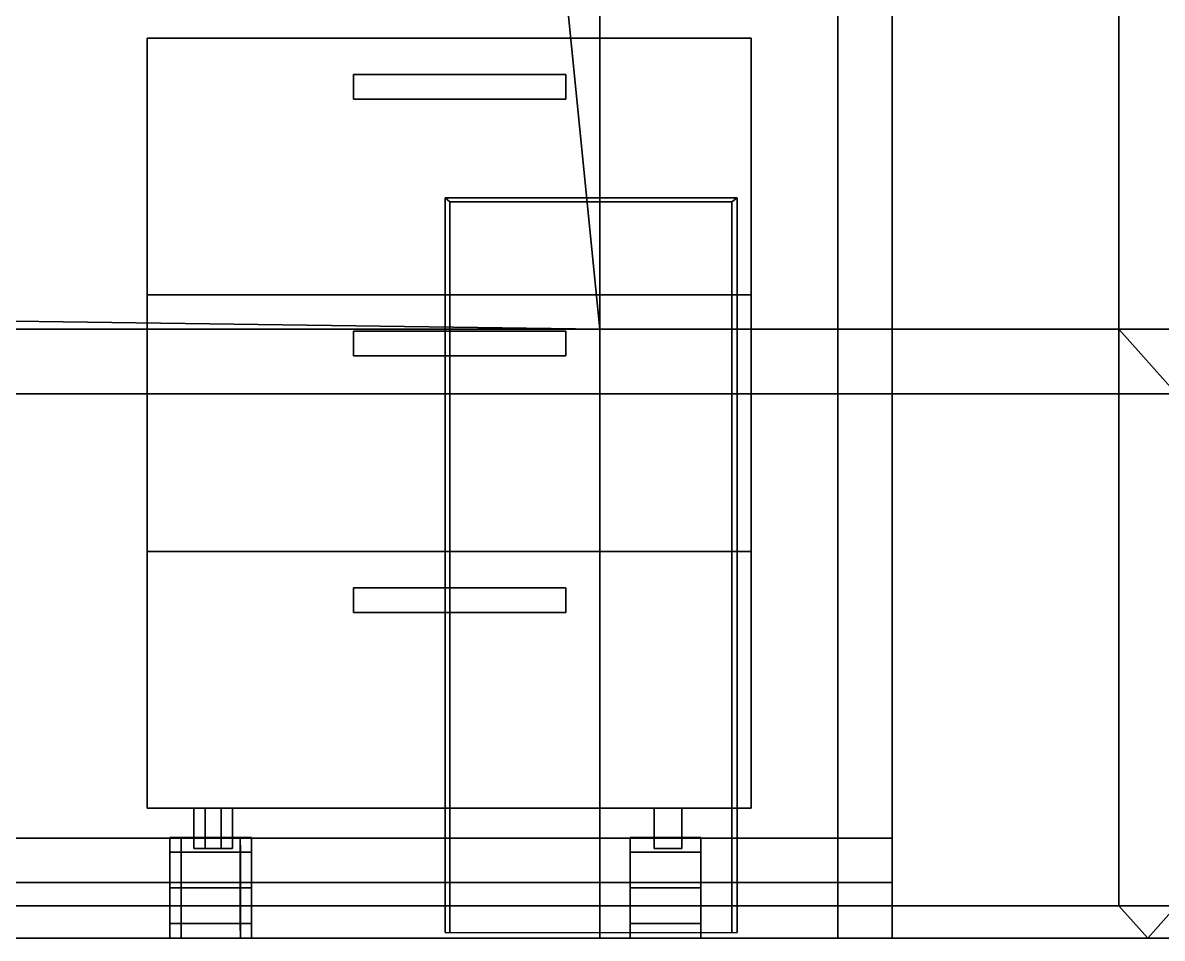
# Model space of a CAD drawing. Extents: x -252 to 252, y 0 to 101.
# Drawn here: x -68.41 to -31.41, y 0 to 29.73 of the extents above; entities that cross this region are included whole.
import ezdxf

# ---------------------------------------------------------------- set-up
doc = ezdxf.new("R2010")
doc.units = 0

msp = doc.modelspace()

# ---------------------------------------------------------------- linework, layer by layer
for points in [[(5.587004, 93.664322, 218.68718), (5.587248, -0.000022, 218.687424), (-88.283829, 0, 218.687424), (-88.283646, 93.664322, 218.68718)], [(-51.548004, 38.513531, 200.323654), (-68.407669, 38.513531, 200.323898), (-70.280899, 20.060452, 200.323654), (-49.674713, 19.780655, 200.323898)], [(-49.674713, 36.417885, 200.323898), (-51.548004, 38.513531, 200.323654), (-49.674713, 19.780655, 200.323898)], [(-49.674713, 19.780653, 209.4655), (-49.674713, 36.417877, 209.4655), (-49.674713, 36.417885, 200.323898), (-49.674713, 19.780655, 200.323898)], [(-32.815338, 36.417877, 209.4655), (-49.674713, 36.417877, 209.4655), (-49.674713, 19.780653, 209.4655), (-32.815338, 19.780653, 209.4655)], [(-32.815338, 36.417877, 209.4655), (-32.815338, 19.780653, 209.4655), (-32.815094, 19.780657, 200.323898), (-32.815094, 36.417885, 200.323898)], [(-12.209139, 19.780657, 200.323898), (-12.209139, 36.417885, 200.323898), (-32.815094, 36.417885, 200.323898), (-32.815094, 19.780657, 200.323898)], [(-40.175522, 33.95929, -40.143944), (-41.946701, 33.95929, -40.132896), (-41.94664, 0.000001, -40.132896), (-40.175491, 0, -40.132896)], [(-41.946701, 33.95929, -40.132896), (-41.946625, 32.518917, -38.692528), (-41.946564, 0.000001, -38.692528), (-41.94664, 0.000001, -40.132896)], [(-41.946625, 0.000001, 104.179932), (-41.946686, 33.95929, 104.179993), (-40.175491, 33.95929, 104.179993), (-40.175491, 0, 104.179993)], [(-41.946564, 0.000001, 102.739624), (-41.946625, 32.518917, 102.739624), (-41.946686, 33.95929, 104.179993), (-41.946625, 0.000001, 104.179932)], [(-40.175461, 0.000003, 0.286171), (-41.946579, 0.000003, 0.286171), (-41.946564, 33.95929, 0.286171), (-40.175522, 33.95929, 0.297218)], [(-41.946579, 0.000003, 0.286171), (-41.946579, 0.000001, -1.154198), (-41.946564, 32.518917, -1.154198), (-41.946564, 33.95929, 0.286171)], [(-41.946564, 33.95929, 63.760925), (-41.946564, 0.000003, 63.760864), (-40.17543, 0.000003, 63.760925), (-40.175491, 33.95929, 63.73877)], [(-41.946564, 32.518917, 65.201294), (-41.946564, 0.000001, 65.201233), (-41.946564, 0.000003, 63.760864), (-41.946564, 33.95929, 63.760925)], [(-40.175491, 0, -40.132896), (-40.175461, 0, -38.692528), (-40.17543, 32.518917, -38.692528), (-40.175522, 33.95929, -40.143944)], [(-40.175522, 33.95929, 0.297218), (-40.175461, 32.518917, -1.154198), (-40.175522, 0.000001, -1.154198), (-40.175461, 0.000003, 0.286171)], [(-40.17543, 32.518917, 102.739624), (-40.17543, 0, 102.739624), (-40.175491, 0, 104.179993), (-40.175491, 33.95929, 104.179993)], [(-40.175491, 0.000001, 65.201294), (-40.17543, 32.518917, 65.201294), (-40.175491, 33.95929, 63.73877), (-40.17543, 0.000003, 63.760925)], [(-41.946625, 32.518917, -38.692528), (-40.17543, 32.518917, -38.692528), (-40.175461, 0, -38.692528), (-41.946564, 0.000001, -38.692528)], [(-40.17543, 0, 102.739624), (-40.17543, 32.518917, 102.739624), (-41.946625, 32.518917, 102.739624), (-41.946564, 0.000001, 102.739624)], [(-41.946579, 0.000001, -1.154198), (-40.175522, 0.000001, -1.154198), (-40.175461, 32.518917, -1.154198), (-41.946564, 32.518917, -1.154198)], [(-40.17543, 32.518917, 65.201294), (-40.175491, 0.000001, 65.201294), (-41.946564, 0.000001, 65.201233), (-41.946564, 32.518917, 65.201294)], [(-64.365311, 29.233839, 73.264587), (-64.365311, 29.233839, 101.562866), (-64.365311, 20.89773, 101.562866), (-64.365311, 20.89773, 73.264587)], [(-44.753128, 29.233839, 73.264587), (-44.753128, 29.233839, 101.562866), (-64.365311, 29.233839, 101.562866), (-64.365311, 29.233839, 73.264587)], [(-44.753128, 29.233839, 73.264587), (-64.365311, 29.233839, 73.264587), (-64.365311, 20.89773, 73.264587), (-44.753128, 20.89773, 73.264587)], [(-64.365311, 29.233839, 101.562866), (-44.753128, 29.233839, 101.562866), (-44.753067, 20.89773, 101.562866), (-64.365311, 20.89773, 101.562866)], [(-44.753128, 20.89773, 73.264587), (-44.753067, 20.89773, 101.562866), (-44.753128, 29.233839, 101.562866), (-44.753128, 29.233839, 73.264587)], [(-57.663956, 28.049347, 101.562866), (-57.663956, 28.049347, 102.158203), (-57.663956, 27.255951, 102.158203), (-57.663956, 27.255951, 101.562866)], [(-50.772003, 28.049347, 101.562866), (-50.772003, 28.049347, 102.158203), (-57.663956, 28.049347, 102.158203), (-57.663956, 28.049347, 101.562866)], [(-57.663956, 28.049347, 102.158203), (-50.772003, 28.049347, 102.158203), (-50.772003, 27.255951, 102.158203), (-57.663956, 27.255951, 102.158203)], [(-50.772003, 27.255951, 101.562866), (-50.772003, 27.255951, 102.158203), (-50.772003, 28.049347, 102.158203), (-50.772003, 28.049347, 101.562866)], [(-57.663956, 27.255951, 101.562866), (-57.663956, 27.255951, 102.158203), (-50.772003, 27.255951, 102.158203), (-50.772003, 27.255951, 101.562866)], [(-54.688049, 24.045319, -21.076485), (-54.688095, 0.190192, -21.076485), (-54.688049, 0.190192, -35.57196), (-54.688049, 24.045319, -35.57196)], [(-54.688049, 24.045319, -35.57196), (-54.536499, 23.91987, -35.635239), (-45.390015, 23.91987, -35.635239), (-45.209518, 24.045319, -35.57196)], [(-54.688049, 0.190192, -35.57196), (-54.536499, 0.190192, -35.635239), (-54.536499, 23.91987, -35.635239), (-54.688049, 24.045319, -35.57196)], [(-45.209518, 24.045319, -21.076485), (-54.688049, 24.045319, -21.076485), (-54.688049, 24.045319, -35.57196), (-45.209518, 24.045319, -35.57196)], [(-45.390015, 23.91987, -35.635239), (-54.536499, 23.91987, -35.635239), (-54.536499, 0.190192, -35.635239), (-45.390015, 0.190192, -35.635239)], [(-45.209518, 24.045319, -35.57196), (-45.390015, 23.91987, -35.635239), (-45.390015, 0.190192, -35.635239), (-45.209518, 0.190192, -35.57196)], [(-45.209518, 0.190192, -21.076485), (-45.209518, 24.045319, -21.076485), (-45.209518, 24.045319, -35.57196), (-45.209518, 0.190192, -35.57196)], [(-64.365311, 20.89773, 73.264587), (-64.365311, 20.89773, 101.562866), (-64.365311, 12.561622, 101.562866), (-64.365311, 12.561622, 73.264587)], [(-44.753128, 20.89773, 73.264587), (-64.365311, 20.89773, 73.264587), (-64.365311, 12.561622, 73.264587), (-44.753128, 12.561623, 73.264587)], [(-64.365311, 20.89773, 101.562866), (-44.753067, 20.89773, 101.562866), (-44.753067, 12.561622, 101.562866), (-64.365311, 12.561622, 101.562866)], [(-44.753128, 12.561623, 73.264587), (-44.753067, 12.561622, 101.562866), (-44.753067, 20.89773, 101.562866), (-44.753128, 20.89773, 73.264587)], [(-49.674713, 19.780655, 200.323898), (-70.280899, 20.060452, 200.323654), (-70.28096, 19.780655, 200.305344)], [(-49.674713, 19.780655, 200.323898), (-70.28096, 19.780655, 200.305344), (-70.280899, 17.685011, 200.305344), (-49.674713, 17.685011, 200.323898)], [(-57.663956, 19.713238, 101.562866), (-57.663956, 19.713238, 102.158203), (-57.663956, 18.919842, 102.158203), (-57.663956, 18.919842, 101.562866)], [(-50.772003, 19.713238, 101.562866), (-50.772003, 19.713238, 102.158203), (-57.663956, 19.713238, 102.158203), (-57.663956, 19.713238, 101.562866)], [(-57.663956, 19.713238, 102.158203), (-50.772003, 19.713238, 102.158203), (-50.772003, 18.919842, 102.158203), (-57.663956, 18.919842, 102.158203)], [(-50.772003, 18.919842, 101.562866), (-50.772003, 18.919842, 102.158203), (-50.772003, 19.713238, 102.158203), (-50.772003, 19.713238, 101.562866)], [(-32.815094, 17.685011, 200.323898), (-32.815094, 19.780657, 200.323898), (-49.674713, 19.780655, 200.323898), (-49.674713, 17.685011, 200.323898)], [(-32.815338, 19.780653, 209.4655), (-49.674713, 19.780653, 209.4655), (-49.674713, 19.780655, 200.323898), (-32.815094, 19.780657, 200.323898)], [(-32.815094, 17.685011, 200.323898), (-30.941805, 17.685011, 200.323898), (-32.815094, 19.780657, 200.323898)], [(-30.941805, 17.685011, 200.323898), (-14.082186, 17.685011, 200.323898), (-12.209139, 19.780657, 200.323898), (-32.815094, 19.780657, 200.323898)], [(-57.663956, 18.919842, 101.562866), (-57.663956, 18.919842, 102.158203), (-50.772003, 18.919842, 102.158203), (-50.772003, 18.919842, 101.562866)], [(-70.280899, 1.047782, 200.305344), (-49.674713, 1.047782, 200.323898), (-49.674713, 17.685011, 200.323898), (-70.280899, 17.685011, 200.305344)], [(-49.674713, 1.047779, 209.4655), (-49.674713, 17.685005, 209.4655), (-49.674713, 17.685011, 200.323898), (-49.674713, 1.047782, 200.323898)], [(-49.674713, 17.685005, 209.4655), (-32.815338, 17.685005, 209.4655), (-32.815094, 17.685011, 200.323898), (-49.674713, 17.685011, 200.323898)], [(-32.815338, 17.685005, 209.4655), (-49.674713, 17.685005, 209.4655), (-49.674713, 1.047779, 209.4655), (-32.815338, 1.047779, 209.4655)], [(-32.815338, 17.685005, 209.4655), (-32.815338, 1.047779, 209.4655), (-32.815094, 1.047782, 200.323898), (-32.815094, 17.685011, 200.323898)], [(-32.815094, 1.047782, 200.323898), (-30.941805, 1.047784, 200.323898), (-30.941805, 17.685011, 200.323898), (-32.815094, 17.685011, 200.323898)], [(-44.753128, 12.561623, 73.264587), (-64.365311, 12.561622, 73.264587), (-64.365311, 4.225513, 73.264587), (-44.753128, 4.225513, 73.264587)], [(-64.365311, 12.561622, 73.264587), (-64.365311, 12.561622, 101.562866), (-64.365311, 4.225513, 101.562866), (-64.365311, 4.225513, 73.264587)], [(-64.365311, 12.561622, 101.562866), (-44.753067, 12.561622, 101.562866), (-44.753128, 4.225513, 101.562866), (-64.365311, 4.225513, 101.562866)], [(-44.753128, 4.225513, 73.264587), (-44.753128, 4.225513, 101.562866), (-44.753067, 12.561622, 101.562866), (-44.753128, 12.561623, 73.264587)], [(-57.664017, 11.37713, 101.562866), (-57.664017, 11.37713, 102.158203), (-57.664017, 10.583734, 102.158203), (-57.664017, 10.583734, 101.562866)], [(-50.772049, 11.37713, 101.562866), (-50.772049, 11.37713, 102.158203), (-57.664017, 11.37713, 102.158203), (-57.664017, 11.37713, 101.562866)], [(-57.664017, 11.37713, 102.158203), (-50.772049, 11.37713, 102.158203), (-50.772049, 10.583734, 102.158203), (-57.664017, 10.583734, 102.158203)], [(-50.772049, 10.583734, 101.562866), (-50.772049, 10.583734, 102.158203), (-50.772049, 11.37713, 102.158203), (-50.772049, 11.37713, 101.562866)], [(-57.664017, 10.583734, 101.562866), (-57.664017, 10.583734, 102.158203), (-50.772049, 10.583734, 102.158203), (-50.772049, 10.583734, 101.562866)], [(-64.365311, 4.225513, 73.264587), (-64.365311, 4.225513, 101.562866), (-44.753128, 4.225513, 101.562866), (-44.753128, 4.225513, 73.264587)], [(-62.858109, 4.225513, 76.674683), (-61.966812, 4.225513, 76.674683), (-61.966812, 2.910332, 76.674683), (-62.858109, 2.910332, 76.674683)], [(-62.858109, 2.910332, 75.783447), (-61.966812, 2.910332, 75.783447), (-61.966812, 4.225513, 75.783447), (-62.858109, 4.225513, 75.783447)], [(-62.858109, 4.225513, 75.783447), (-62.858109, 4.225513, 76.674683), (-62.858109, 2.910332, 76.674683), (-62.858109, 2.910332, 75.783447)], [(-62.490555, 4.225513, 98.86792), (-61.599258, 4.225513, 98.86792), (-61.599258, 2.910332, 98.86792), (-62.490555, 2.910332, 98.86792)], [(-62.490555, 2.910332, 97.976685), (-61.599258, 2.910332, 97.976685), (-61.599258, 4.225513, 97.976685), (-62.490555, 4.225513, 97.976685)], [(-62.490555, 4.225513, 97.976685), (-62.490555, 4.225513, 98.86792), (-62.490555, 2.910332, 98.86792), (-62.490555, 2.910332, 97.976685)], [(-61.966812, 4.225513, 76.674683), (-61.966812, 4.225513, 75.783447), (-61.966812, 2.910332, 75.783447), (-61.966812, 2.910332, 76.674683)], [(-61.599258, 4.225513, 98.86792), (-61.599258, 4.225513, 97.976685), (-61.599258, 2.910332, 97.976685), (-61.599258, 2.910332, 98.86792)], [(-47.904877, 4.225513, 98.86792), (-47.013565, 4.225513, 98.86792), (-47.013565, 2.910332, 98.86792), (-47.904877, 2.910332, 98.86792)], [(-47.904877, 2.910332, 97.976685), (-47.013565, 2.910332, 97.976685), (-47.013565, 4.225513, 97.976685), (-47.904877, 4.225513, 97.976685)], [(-47.904877, 4.225513, 97.976685), (-47.904877, 4.225513, 98.86792), (-47.904877, 2.910332, 98.86792), (-47.904877, 2.910332, 97.976685)], [(-47.904877, 4.225513, 76.674683), (-47.013565, 4.225513, 76.674683), (-47.013565, 2.910332, 76.674683), (-47.904877, 2.910332, 76.674683)], [(-47.904877, 2.910332, 75.783447), (-47.013565, 2.910332, 75.783447), (-47.013565, 4.225513, 75.783447), (-47.904877, 4.225513, 75.783447)], [(-47.904877, 4.225513, 75.783447), (-47.904877, 4.225513, 76.674683), (-47.904877, 2.910332, 76.674683), (-47.904877, 2.910332, 75.783447)], [(-47.013565, 4.225513, 98.86792), (-47.013565, 4.225513, 97.976685), (-47.013565, 2.910332, 97.976685), (-47.013565, 2.910332, 98.86792)], [(-47.013565, 4.225513, 76.674683), (-47.013565, 4.225513, 75.783447), (-47.013565, 2.910332, 75.783447), (-47.013565, 2.910332, 76.674683)], [(-41.946686, 3.248811, 70.187317), (-150.308762, 3.248811, 70.187317), (-150.308762, 1.80844, 70.187317), (-41.946686, 1.80844, 70.187317)], [(-150.308762, 3.248811, 71.958435), (-41.946686, 3.248811, 71.958435), (-41.946686, 1.80844, 71.958435), (-150.308762, 1.80844, 71.958435)], [(-41.946686, 3.248811, 71.958435), (-150.308762, 3.248811, 71.958435), (-150.308762, 3.248811, 70.187317), (-41.946686, 3.248811, 70.187317)], [(-150.30864, 3.248811, -6.162376), (-41.946564, 3.248811, -6.162376), (-41.946564, 1.80844, -6.162376), (-150.30864, 1.80844, -6.162376)], [(-41.946564, 3.248811, -7.933495), (-150.30864, 3.248811, -7.933495), (-150.30864, 1.80844, -7.933495), (-41.946564, 1.80844, -7.933495)], [(-150.30864, 3.248811, -7.933495), (-41.946564, 3.248811, -7.933495), (-41.946564, 3.248811, -6.162376), (-150.30864, 3.248811, -6.162376)], [(-61.343887, 2.791481, 75.072815), (-61.343887, 3.27042, 76.229065), (-63.637283, 3.270421, 76.229065), (-63.637283, 2.791481, 75.072815)], [(-61.343887, 3.27042, 76.229065), (-61.343826, 2.791478, 77.385315), (-63.637283, 2.791478, 77.385315), (-63.637283, 3.270421, 76.229065)], [(-63.637283, 0.000001, 76.229065), (-63.637283, 2.791481, 75.072815), (-63.637283, 3.270421, 76.229065)], [(-63.637283, 0.000001, 76.229065), (-63.637283, 3.270421, 76.229065), (-63.637283, 2.791478, 77.385315)], [(-60.976334, 2.791481, 97.266052), (-60.976334, 3.27042, 98.422302), (-63.26973, 3.270421, 98.422302), (-63.26973, 2.791481, 97.266052)], [(-60.976334, 3.27042, 98.422302), (-60.976273, 2.791478, 99.578552), (-63.26973, 2.791478, 99.578552), (-63.26973, 3.270421, 98.422302)], [(-63.26973, 0.000001, 98.422302), (-63.26973, 2.791481, 97.266052), (-63.26973, 3.270421, 98.422302)], [(-63.26973, 0.000001, 98.422302), (-63.26973, 3.270421, 98.422302), (-63.26973, 2.791478, 99.578552)], [(-61.343826, 0.000001, 76.229065), (-61.343887, 3.27042, 76.229065), (-61.343887, 2.791481, 75.072815)], [(-61.343826, 0.000001, 76.229065), (-61.343826, 2.791478, 77.385315), (-61.343887, 3.27042, 76.229065)], [(-60.976273, 0.000001, 98.422302), (-60.976334, 3.27042, 98.422302), (-60.976334, 2.791481, 97.266052)], [(-60.976273, 0.000001, 98.422302), (-60.976273, 2.791478, 99.578552), (-60.976334, 3.27042, 98.422302)], [(-46.39064, 2.791481, 97.266052), (-46.39064, 3.27042, 98.422302), (-48.684036, 3.270421, 98.422302), (-48.684036, 2.791481, 97.266052)], [(-46.39064, 3.27042, 98.422302), (-46.390579, 2.791478, 99.578552), (-48.684036, 2.791478, 99.578552), (-48.684036, 3.270421, 98.422302)], [(-48.684036, 0.000001, 98.422302), (-48.684036, 2.791481, 97.266052), (-48.684036, 3.270421, 98.422302)], [(-48.684036, 0.000001, 98.422302), (-48.684036, 3.270421, 98.422302), (-48.684036, 2.791478, 99.578552)], [(-46.39064, 2.791481, 75.072815), (-46.39064, 3.27042, 76.229065), (-48.684036, 3.270421, 76.229065), (-48.684036, 2.791481, 75.072815)], [(-46.39064, 3.27042, 76.229065), (-46.390579, 2.791478, 77.385315), (-48.684036, 2.791478, 77.385315), (-48.684036, 3.270421, 76.229065)], [(-48.684036, 0.000001, 76.229065), (-48.684036, 2.791481, 75.072815), (-48.684036, 3.270421, 76.229065)], [(-48.684036, 0.000001, 76.229065), (-48.684036, 3.270421, 76.229065), (-48.684036, 2.791478, 77.385315)], [(-46.390579, 0.000001, 98.422302), (-46.39064, 3.27042, 98.422302), (-46.39064, 2.791481, 97.266052)], [(-46.390579, 0.000001, 98.422302), (-46.390579, 2.791478, 99.578552), (-46.39064, 3.27042, 98.422302)], [(-46.390579, 0.000001, 76.229065), (-46.39064, 3.27042, 76.229065), (-46.39064, 2.791481, 75.072815)], [(-46.390579, 0.000001, 76.229065), (-46.390579, 2.791478, 77.385315), (-46.39064, 3.27042, 76.229065)], [(-41.94664, 1.80844, -38.692528), (-41.94664, 3.248811, -38.692528), (-41.946701, 3.248811, -1.154198), (-41.94664, 1.80844, -1.154198)], [(-41.94664, 3.248811, -38.692528), (-40.175522, 3.248811, -38.692528), (-40.175522, 3.248811, -1.154198), (-41.946701, 3.248811, -1.154198)], [(-41.946686, 3.248811, 65.201294), (-41.946625, 3.248811, 102.739624), (-41.946625, 1.80844, 102.739624), (-41.946625, 1.80844, 65.201294)], [(-40.175491, 3.248811, 65.201294), (-40.175491, 3.248811, 102.739624), (-41.946625, 3.248811, 102.739624), (-41.946686, 3.248811, 65.201294)], [(-40.175522, 1.80844, -1.154198), (-40.175522, 3.248811, -1.154198), (-40.175522, 3.248811, -38.692528), (-40.175522, 1.80844, -38.692528)], [(-40.175491, 3.248811, 102.739624), (-40.175491, 3.248811, 65.201294), (-40.175491, 1.80844, 65.201294), (-40.175491, 1.80844, 102.739624)], [(-61.343887, 1.635213, 74.593872), (-61.343887, 2.791481, 75.072815), (-63.637283, 2.791481, 75.072815), (-63.637283, 1.635213, 74.593872)], [(-63.637283, 0.000001, 76.229065), (-63.637283, 1.635213, 74.593872), (-63.637283, 2.791481, 75.072815)], [(-61.343826, 2.791478, 77.385315), (-61.343826, 1.63521, 77.864258), (-63.637283, 1.63521, 77.864258), (-63.637283, 2.791478, 77.385315)], [(-63.637283, 0.000001, 76.229065), (-63.637283, 2.791478, 77.385315), (-63.637283, 1.63521, 77.864258)], [(-60.976334, 1.635213, 96.787109), (-60.976334, 2.791481, 97.266052), (-63.26973, 2.791481, 97.266052), (-63.26973, 1.635213, 96.787109)], [(-63.26973, 0.000001, 98.422302), (-63.26973, 1.635213, 96.787109), (-63.26973, 2.791481, 97.266052)], [(-60.976273, 2.791478, 99.578552), (-60.976273, 1.63521, 100.057495), (-63.26973, 1.63521, 100.057495), (-63.26973, 2.791478, 99.578552)], [(-63.26973, 0.000001, 98.422302), (-63.26973, 2.791478, 99.578552), (-63.26973, 1.63521, 100.057495)], [(-61.343826, 0.000001, 76.229065), (-61.343887, 2.791481, 75.072815), (-61.343887, 1.635213, 74.593872)], [(-61.343826, 0.000001, 76.229065), (-61.343826, 1.63521, 77.864258), (-61.343826, 2.791478, 77.385315)], [(-60.976273, 0.000001, 98.422302), (-60.976334, 2.791481, 97.266052), (-60.976334, 1.635213, 96.787109)], [(-60.976273, 0.000001, 98.422302), (-60.976273, 1.63521, 100.057495), (-60.976273, 2.791478, 99.578552)], [(-46.39064, 1.635213, 96.787109), (-46.39064, 2.791481, 97.266052), (-48.684036, 2.791481, 97.266052), (-48.684036, 1.635213, 96.787109)], [(-48.684036, 0.000001, 98.422302), (-48.684036, 1.635213, 96.787109), (-48.684036, 2.791481, 97.266052)], [(-46.39064, 1.635213, 74.593872), (-46.39064, 2.791481, 75.072815), (-48.684036, 2.791481, 75.072815), (-48.684036, 1.635213, 74.593872)], [(-48.684036, 0.000001, 76.229065), (-48.684036, 1.635213, 74.593872), (-48.684036, 2.791481, 75.072815)], [(-46.390579, 2.791478, 99.578552), (-46.390579, 1.63521, 100.057495), (-48.684036, 1.63521, 100.057495), (-48.684036, 2.791478, 99.578552)], [(-48.684036, 0.000001, 98.422302), (-48.684036, 2.791478, 99.578552), (-48.684036, 1.63521, 100.057495)], [(-46.390579, 2.791478, 77.385315), (-46.390579, 1.63521, 77.864258), (-48.684036, 1.63521, 77.864258), (-48.684036, 2.791478, 77.385315)], [(-48.684036, 0.000001, 76.229065), (-48.684036, 2.791478, 77.385315), (-48.684036, 1.63521, 77.864258)], [(-46.390579, 0.000001, 98.422302), (-46.39064, 2.791481, 97.266052), (-46.39064, 1.635213, 96.787109)], [(-46.390579, 0.000001, 76.229065), (-46.39064, 2.791481, 75.072815), (-46.39064, 1.635213, 74.593872)], [(-46.390579, 0.000001, 98.422302), (-46.390579, 1.63521, 100.057495), (-46.390579, 2.791478, 99.578552)], [(-46.390579, 0.000001, 76.229065), (-46.390579, 1.63521, 77.864258), (-46.390579, 2.791478, 77.385315)], [(-41.946686, 1.80844, 70.187317), (-150.308762, 1.80844, 70.187317), (-150.308762, 1.80844, 71.958435), (-41.946686, 1.80844, 71.958435)], [(-150.30864, 1.80844, -6.162376), (-41.946564, 1.80844, -6.162376), (-41.946564, 1.80844, -7.933495), (-150.30864, 1.80844, -7.933495)], [(-61.343887, 0.478944, 75.072876), (-61.343887, 1.635213, 74.593872), (-63.637283, 1.635213, 74.593872), (-63.637283, 0.478944, 75.072815)], [(-63.637283, 0.000001, 76.229065), (-63.637283, 0.478944, 75.072815), (-63.637283, 1.635213, 74.593872)], [(-61.343826, 1.63521, 77.864258), (-61.343826, 0.478943, 77.385315), (-63.637222, 0.478943, 77.385315), (-63.637283, 1.63521, 77.864258)], [(-63.637283, 0.000001, 76.229065), (-63.637283, 1.63521, 77.864258), (-63.637222, 0.478943, 77.385315)], [(-60.976334, 0.478944, 97.266113), (-60.976334, 1.635213, 96.787109), (-63.26973, 1.635213, 96.787109), (-63.26973, 0.478944, 97.266052)], [(-63.26973, 0.000001, 98.422302), (-63.26973, 0.478944, 97.266052), (-63.26973, 1.635213, 96.787109)], [(-60.976273, 1.63521, 100.057495), (-60.976273, 0.478943, 99.578552), (-63.269669, 0.478943, 99.578552), (-63.26973, 1.63521, 100.057495)], [(-63.26973, 0.000001, 98.422302), (-63.26973, 1.63521, 100.057495), (-63.269669, 0.478943, 99.578552)], [(-61.343826, 0.000001, 76.229065), (-61.343887, 1.635213, 74.593872), (-61.343887, 0.478944, 75.072876)], [(-61.343826, 0.000001, 76.229065), (-61.343826, 0.478943, 77.385315), (-61.343826, 1.63521, 77.864258)], [(-60.976273, 0.000001, 98.422302), (-60.976334, 1.635213, 96.787109), (-60.976334, 0.478944, 97.266113)], [(-60.976273, 0.000001, 98.422302), (-60.976273, 0.478943, 99.578552), (-60.976273, 1.63521, 100.057495)], [(-46.39064, 0.478944, 97.266113), (-46.39064, 1.635213, 96.787109), (-48.684036, 1.635213, 96.787109), (-48.684036, 0.478944, 97.266052)], [(-48.684036, 0.000001, 98.422302), (-48.684036, 0.478944, 97.266052), (-48.684036, 1.635213, 96.787109)], [(-46.39064, 0.478944, 75.072876), (-46.39064, 1.635213, 74.593872), (-48.684036, 1.635213, 74.593872), (-48.684036, 0.478944, 75.072815)], [(-48.684036, 0.000001, 76.229065), (-48.684036, 0.478944, 75.072815), (-48.684036, 1.635213, 74.593872)], [(-46.390579, 1.63521, 100.057495), (-46.390579, 0.478943, 99.578552), (-48.683975, 0.478943, 99.578552), (-48.684036, 1.63521, 100.057495)], [(-48.684036, 0.000001, 98.422302), (-48.684036, 1.63521, 100.057495), (-48.683975, 0.478943, 99.578552)], [(-46.390579, 1.63521, 77.864258), (-46.390579, 0.478943, 77.385315), (-48.683975, 0.478943, 77.385315), (-48.684036, 1.63521, 77.864258)], [(-48.684036, 0.000001, 76.229065), (-48.684036, 1.63521, 77.864258), (-48.683975, 0.478943, 77.385315)], [(-46.390579, 0.000001, 98.422302), (-46.39064, 1.635213, 96.787109), (-46.39064, 0.478944, 97.266113)], [(-46.390579, 0.000001, 76.229065), (-46.39064, 1.635213, 74.593872), (-46.39064, 0.478944, 75.072876)], [(-46.390579, 0.000001, 98.422302), (-46.390579, 0.478943, 99.578552), (-46.390579, 1.63521, 100.057495)], [(-46.390579, 0.000001, 76.229065), (-46.390579, 0.478943, 77.385315), (-46.390579, 1.63521, 77.864258)], [(-40.175522, 1.80844, -38.692528), (-41.94664, 1.80844, -38.692528), (-41.94664, 1.80844, -1.154198), (-40.175522, 1.80844, -1.154198)], [(-41.946625, 1.80844, 65.201294), (-41.946625, 1.80844, 102.739624), (-40.175491, 1.80844, 102.739624), (-40.175491, 1.80844, 65.201294)], [(-70.280899, -0.000039, 200.323654), (-49.674713, -0.000039, 200.323898), (-49.674713, 1.047782, 200.323898), (-70.280899, 1.047782, 200.305344)], [(-32.815094, 1.047782, 200.323898), (-49.674713, 1.047782, 200.323898), (-49.674713, -0.000039, 200.323898), (-31.878572, -0.000039, 200.323654)], [(-32.815338, 1.047779, 209.4655), (-49.674713, 1.047779, 209.4655), (-49.674713, 1.047782, 200.323898), (-32.815094, 1.047782, 200.323898)], [(-31.878572, -0.000039, 200.323654), (-30.941805, 1.047784, 200.323898), (-32.815094, 1.047782, 200.323898)], [(-14.082186, 1.047782, 200.323898), (-30.941805, 1.047784, 200.323898), (-31.878572, -0.000039, 200.323654), (-12.208895, -0.000039, 200.323898)], [(-61.343826, 0.000001, 76.229065), (-61.343887, 0.478944, 75.072876), (-63.637283, 0.478944, 75.072815), (-63.637283, 0.000001, 76.229065)], [(-61.343826, 0.478943, 77.385315), (-61.343826, 0.000001, 76.229065), (-63.637283, 0.000001, 76.229065), (-63.637222, 0.478943, 77.385315)], [(-60.976273, 0.000001, 98.422302), (-60.976334, 0.478944, 97.266113), (-63.26973, 0.478944, 97.266052), (-63.26973, 0.000001, 98.422302)], [(-60.976273, 0.478943, 99.578552), (-60.976273, 0.000001, 98.422302), (-63.26973, 0.000001, 98.422302), (-63.269669, 0.478943, 99.578552)], [(-46.390579, 0.000001, 98.422302), (-46.39064, 0.478944, 97.266113), (-48.684036, 0.478944, 97.266052), (-48.684036, 0.000001, 98.422302)], [(-46.390579, 0.000001, 76.229065), (-46.39064, 0.478944, 75.072876), (-48.684036, 0.478944, 75.072815), (-48.684036, 0.000001, 76.229065)], [(-46.390579, 0.478943, 99.578552), (-46.390579, 0.000001, 98.422302), (-48.684036, 0.000001, 98.422302), (-48.683975, 0.478943, 99.578552)], [(-46.390579, 0.478943, 77.385315), (-46.390579, 0.000001, 76.229065), (-48.684036, 0.000001, 76.229065), (-48.683975, 0.478943, 77.385315)]]:
    msp.add_3dface(points)

doc.saveas('drawing.dxf')
